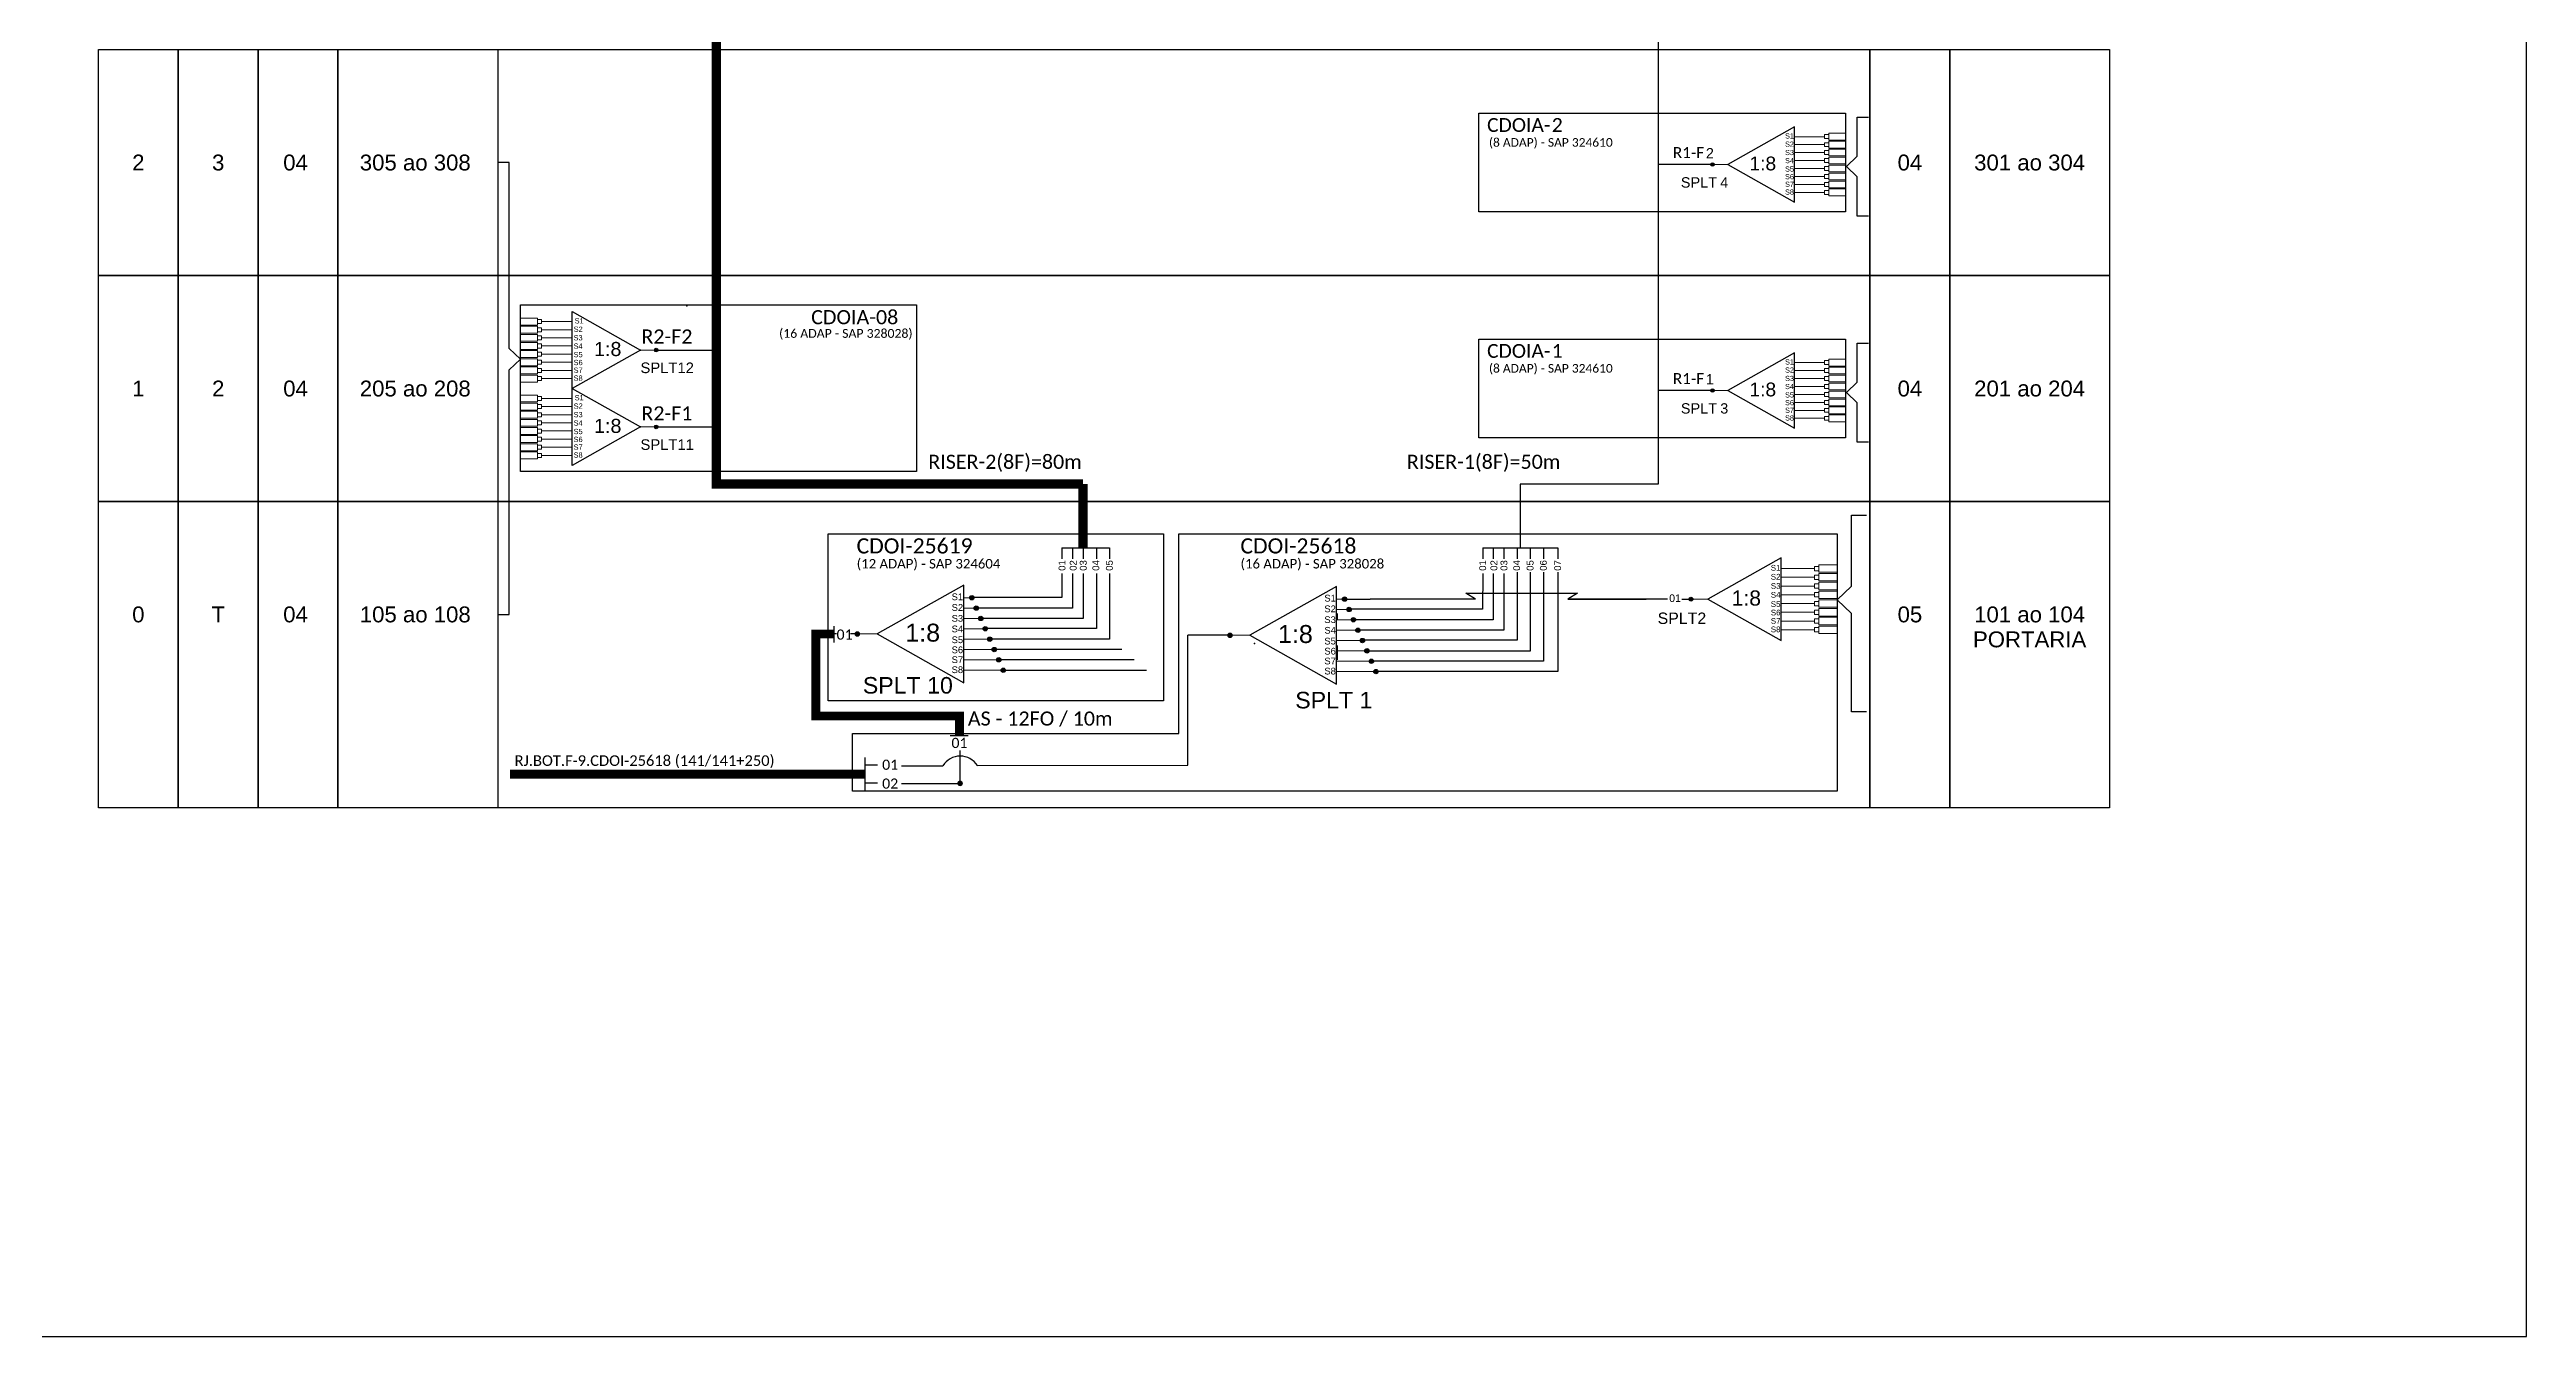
# Model space of a CAD drawing. Extents: x -89 to 749, y 705 to 1299.
# Drawn here: x 468.3 to 749.2, y 705 to 851 of the extents above; entities that cross this region are included whole.
import ezdxf
from ezdxf.enums import TextEntityAlignment as Align

# ---------------------------------------------------------------- set-up
doc = ezdxf.new("R2010")
doc.units = 0
doc.layers.add('10.0-Cartográfico', color=252, linetype='Continuous')
doc.styles.add('ARIAL', font='arial.ttf')
doc.styles.get("Standard").update_dxf_attribs({"font": 'arial.ttf'})
doc.styles.add('WMF-Calibri0', font='calibri.ttf')
doc.linetypes.add('RESERVA', pattern='A,0.5,-0.15,["RESERVA",Standard,S=0.18,R=0,X=0,Y=-0.1],-1.3', length=1.95)

# ---------------------------------------------------------------- blocks, each defined once
blk = doc.blocks.new('SPLITTER_')
blk.add_point((0, 0))
at = {"style": 'ARIAL', "flags": 4}
blk.add_attdef('SPLT', (0, -3.26), '', height=1.5, dxfattribs=at)
blk = doc.blocks.new('SPLT_1-8_SC-APC_ESQ')
at = {"color": 3, "lineweight": 0}
for points in [[(2.41, -3.02), (0, -3.02)], [(2.41, -3.02), (2.41, -4)], [(2.99, -3.51), (7.37, -3.51)], [(2.41, -4), (0, -4)], [(2.41, -4.17), (0, -4.17)], [(2.41, -5.16), (0, -5.16)], [(2.41, -5.32), (0, -5.32)], [(2.41, -6.31), (0, -6.31)], [(2.41, -6.48), (0, -6.48)], [(2.41, -4.17), (2.41, -5.16)], [(2.41, -5.32), (2.41, -6.31)], [(2.41, -6.48), (2.41, -7.46)], [(7.37, -4.66), (2.99, -4.66)], [(7.37, -5.82), (2.99, -5.82)], [(7.37, -6.97), (2.99, -6.97)], [(2.41, -7.46), (0, -7.46)], [(2.41, -7.63), (0, -7.63)], [(2.41, -8.62), (0, -8.62)], [(2.41, -8.78), (0, -8.78)], [(2.41, -9.77), (0, -9.77)], [(2.41, -9.94), (0, -9.94)], [(2.41, -7.63), (2.41, -8.62)], [(2.41, -8.78), (2.41, -9.77)], [(2.41, -9.94), (2.41, -10.92)], [(7.37, -8.12), (2.99, -8.12)], [(7.37, -9.28), (2.99, -9.28)], [(7.37, -10.43), (2.99, -10.43)], [(2.41, -10.92), (0, -10.92)], [(2.41, -11.09), (0, -11.09)], [(2.41, -12.08), (0, -12.08)], [(2.41, -11.09), (2.41, -12.08)], [(7.37, -11.58), (2.99, -11.58)]]:
    blk.add_lwpolyline(points, dxfattribs=at)
for points in [[(2.99, -3.22), (2.41, -3.22), (2.41, -3.8), (2.99, -3.8)], [(2.99, -4.38), (2.41, -4.38), (2.41, -4.95), (2.99, -4.95)], [(2.99, -5.53), (2.41, -5.53), (2.41, -6.1), (2.99, -6.1)], [(2.99, -6.68), (2.41, -6.68), (2.41, -7.26), (2.99, -7.26)], [(2.99, -7.84), (2.41, -7.84), (2.41, -8.41), (2.99, -8.41)], [(2.99, -8.99), (2.41, -8.99), (2.41, -9.56), (2.99, -9.56)], [(2.99, -10.14), (2.41, -10.14), (2.41, -10.72), (2.99, -10.72)], [(2.99, -11.3), (2.41, -11.3), (2.41, -11.87), (2.99, -11.87)]]:
    blk.add_lwpolyline(points, close=True, dxfattribs=at)
at = {"color": 1}
blk.add_lwpolyline([(7.37, -2.1), (17.04, -7.55), (7.37, -13), (7.37, -2.1)], dxfattribs=at)
at = {"color": 1, "lineweight": 0}
blk.add_lwpolyline([(17.04, -7.55), (19.26, -7.55)], dxfattribs=at)
at = {"color": 1, "style": 'ARIAL'}
for s, height, p in [('S1', 0.75, (7.7, -3.78)), ('S3', 0.75, (7.55, -6.18)), ('S4', 0.75, (7.55, -7.36)), ('S2', 0.75, (7.56, -4.97)), ('1:8', 2, (10.45, -8.4)), ('S5', 0.75, (7.55, -8.57)), ('S6', 0.75, (7.55, -9.69)), ('S7', 0.75, (7.55, -10.78)), ('S8', 0.75, (7.55, -11.9))]:
    blk.add_text(s, height=height, dxfattribs=at).set_placement(p)
blk = doc.blocks.new('A$C415C251F')
at = {"color": 3}
blk.add_point((0, 0), dxfattribs=at)
blk = doc.blocks.new('LEG_CDOIA8_C-SPLT_ESQ')
at = {"color": 3, "extrusion": (0, 0, -1), "xscale": -1, "zscale": -1}
blk.add_blockref('A$C415C251F', (0, 0), dxfattribs=at)
at = {"color": 1, "style": 'WMF-Calibri0', "flags": 4}
blk.add_attdef('MODELO', text='', height=1.5, dxfattribs=at).set_placement((22.54, -4.54), align=Align.CENTER)
blk.add_attdef('CDO', (21.44, -2.61), '', height=2, dxfattribs=at)
at = {"style": 'ARIAL', "flags": 4}
blk.add_attdef('SPLITAGEM', text='', height=1.5, dxfattribs=at).set_placement((18.61, -12.59), align=Align.CENTER)
blk = doc.blocks.new('SPLT_1-8_DIV_DIR')
h = blk.add_hatch(color=3)
h.dxf.hatch_style = 1
edge = h.paths.add_edge_path()
edge.add_arc((12.77, 4.04), 0.242, 0, 360)
h = blk.add_hatch(color=3)
h.dxf.hatch_style = 1
edge = h.paths.add_edge_path()
edge.add_arc((13.27, 2.88), 0.242, 0, 360)
h = blk.add_hatch(color=3)
h.dxf.hatch_style = 1
edge = h.paths.add_edge_path()
edge.add_arc((13.77, 1.73), 0.242, 0, 360)
h = blk.add_hatch(color=3)
h.dxf.hatch_style = 1
edge = h.paths.add_edge_path()
edge.add_arc((14.27, 0.58), 0.242, 0, 360)
h = blk.add_hatch(color=3)
h.dxf.hatch_style = 1
edge = h.paths.add_edge_path()
edge.add_arc((14.77, -0.58), 0.242, 0, 360)
h = blk.add_hatch(color=3)
h.dxf.hatch_style = 1
edge = h.paths.add_edge_path()
edge.add_arc((15.27, -1.73), 0.242, 0, 360)
h = blk.add_hatch(color=3)
h.dxf.hatch_style = 1
edge = h.paths.add_edge_path()
edge.add_arc((15.77, -2.88), 0.242, 0, 360)
h = blk.add_hatch(color=3)
h.dxf.hatch_style = 1
edge = h.paths.add_edge_path()
edge.add_arc((16.27, -4.04), 0.242, 0, 360)
at = {"color": 1}
blk.add_lwpolyline([(11.89, 5.45), (2.22, 0), (11.89, -5.45), (11.89, 5.45)], dxfattribs=at)
at = {"color": 7, "lineweight": 0}
for points in [[(12.77, 4.04), (11.89, 4.04)], [(11.89, 2.88), (13.27, 2.88)], [(11.89, 1.73), (13.77, 1.73)], [(11.89, 0.58), (14.27, 0.58)], [(11.89, -0.58), (14.77, -0.58)], [(11.89, -1.73), (15.27, -1.73)], [(11.89, -2.88), (15.77, -2.88)], [(11.89, -4.04), (16.27, -4.04)]]:
    blk.add_lwpolyline(points, dxfattribs=at)
at = {"color": 1, "lineweight": 0}
blk.add_lwpolyline([(2.22, 0), (0, 0)], dxfattribs=at)
at = {"color": 3}
for centre in [(12.77, 4.04), (13.27, 2.88), (13.77, 1.73), (14.27, 0.58), (14.77, -0.58), (15.27, -1.73), (15.77, -2.88), (16.27, -4.04)]:
    blk.add_circle(centre, 0.242, dxfattribs=at)
at = {"color": 1, "style": 'ARIAL'}
for s, height, p in [('S1', 0.75, (10.52, 3.77)), ('S2', 0.75, (10.52, 2.58)), ('1:8', 2, (5.35, -0.85)), ('S3', 0.75, (10.52, 1.37)), ('S4', 0.75, (10.52, 0.19)), ('S5', 0.75, (10.52, -1.02)), ('S6', 0.75, (10.52, -2.14)), ('S7', 0.75, (10.52, -3.24)), ('S8', 0.75, (10.52, -4.36))]:
    blk.add_text(s, height=height, dxfattribs=at).set_placement(p)

msp = doc.modelspace()

# ---------------------------------------------------------------- hatches: boundary and pattern name
h = msp.add_hatch(color=7)
h.dxf.hatch_style = 1
edge = h.paths.add_edge_path()
edge.add_arc((656.91, 837.93), 0.201, 0, 360)
h = msp.add_hatch(color=3)
h.dxf.hatch_style = 1
edge = h.paths.add_edge_path()
edge.add_arc((537.1, 816.89), 0.205, 0, 360)
h = msp.add_hatch(color=7)
h.dxf.hatch_style = 1
edge = h.paths.add_edge_path()
edge.add_arc((656.91, 812.31), 0.201, 0, 360)
h = msp.add_hatch(color=3)
h.dxf.hatch_style = 1
edge = h.paths.add_edge_path()
edge.add_arc((537.1, 808.18), 0.205, 0, 360)
h = msp.add_hatch(color=7)
h.dxf.hatch_style = 1
h.paths.add_polyline_path([(615.42, 788.64, 1), (614.93, 788.64, 1)])
h = msp.add_hatch(color=7)
h.dxf.hatch_style = 1
h.paths.add_polyline_path([(615.93, 787.47, 1), (615.44, 787.47, 1)])
h = msp.add_hatch(color=7)
h.dxf.hatch_style = 1
edge = h.paths.add_edge_path()
edge.add_arc((654.47, 788.64), 0.221, 0, 360)
h = msp.add_hatch(color=3)
h.dxf.hatch_style = 1
edge = h.paths.add_edge_path()
edge.add_arc((559.91, 784.69), 0.321, 0, 360)
h = msp.add_hatch(color=7)
h.dxf.hatch_style = 1
edge = h.paths.add_edge_path()
edge.add_arc((602.19, 784.54), 0.321, 0, 360)
h = msp.add_hatch(color=7)
h.dxf.hatch_style = 1
h.paths.add_polyline_path([(616.44, 786.3, 1), (615.95, 786.3, 1)])
h = msp.add_hatch(color=7)
h.dxf.hatch_style = 1
h.paths.add_polyline_path([(616.95, 785.12, 1), (616.46, 785.12, 1)])
h = msp.add_hatch(color=7)
h.dxf.hatch_style = 1
h.paths.add_polyline_path([(617.46, 783.95, 1), (616.97, 783.95, 1)])
h = msp.add_hatch(color=7)
h.dxf.hatch_style = 1
h.paths.add_polyline_path([(617.97, 782.78, 1), (617.47, 782.78, 1)])
h = msp.add_hatch(color=7)
h.dxf.hatch_style = 1
h.paths.add_polyline_path([(618.47, 781.6, 1), (617.98, 781.6, 1)])
h = msp.add_hatch(color=7)
h.dxf.hatch_style = 1
h.paths.add_polyline_path([(618.98, 780.43, 1), (618.49, 780.43, 1)])
h = msp.add_hatch(color=3)
h.dxf.hatch_style = 1
edge = h.paths.add_edge_path()
edge.add_arc((571.57, 767.75), 0.321, 0, 360)

# ---------------------------------------------------------------- linework, layer by layer
at = {"color": 5}
for p, q in [((650.76, 966.06), (650.76, 801.69)), ((650.76, 801.69), (635.11, 801.69)), ((635.11, 801.69), (635.11, 794.46))]:
    msp.add_line(p, q, dxfattribs=at)
at = {"color": 7}
msp.add_line((615.18, 788.64), (618.1, 788.64), dxfattribs=at)
msp.add_lwpolyline([(-89.32, 705.02), (749.25, 705.02), (749.25, 1299.02), (-89.32, 1299.02), (-89.32, 705.02)])
at = {"color": 6, "const_width": 1.06}
for points in [[(585.53, 801.69), (543.91, 801.69), (543.91, 940.66)], [(585.53, 794.46), (585.53, 801.69)]]:
    msp.add_lwpolyline(points, dxfattribs=at)
for points in [[(473.83, 850.97), (482.89, 850.97), (482.89, 825.35), (473.83, 825.35)], [(482.89, 850.97), (491.95, 850.97), (491.95, 825.35), (482.89, 825.35)], [(491.95, 850.97), (674.78, 850.97), (674.78, 825.35), (491.95, 825.35)], [(491.95, 850.97), (501, 850.97), (501, 825.35), (491.95, 825.35)], [(501, 850.97), (519.12, 850.97), (519.12, 825.35), (501, 825.35)], [(674.78, 850.97), (683.83, 850.97), (683.83, 825.35), (674.78, 825.35)], [(683.83, 850.97), (701.95, 850.97), (701.95, 825.35), (683.83, 825.35)], [(473.83, 825.35), (482.89, 825.35), (482.89, 799.72), (473.83, 799.72)], [(482.89, 825.35), (491.95, 825.35), (491.95, 799.72), (482.89, 799.72)], [(491.95, 825.35), (674.78, 825.35), (674.78, 799.72), (491.95, 799.72)], [(491.95, 825.35), (501, 825.35), (501, 799.72), (491.95, 799.72)], [(501, 825.35), (519.12, 825.35), (519.12, 799.72), (501, 799.72)], [(674.78, 825.35), (683.83, 825.35), (683.83, 799.72), (674.78, 799.72)], [(683.83, 825.35), (701.95, 825.35), (701.95, 799.72), (683.83, 799.72)], [(473.83, 799.72), (482.89, 799.72), (482.89, 764.96), (473.83, 764.96)], [(482.89, 799.72), (491.95, 799.72), (491.95, 764.96), (482.89, 764.96)], [(491.95, 799.72), (674.78, 799.72), (674.78, 764.96), (491.95, 764.96)], [(491.95, 799.72), (501, 799.72), (501, 764.96), (491.95, 764.96)], [(501, 799.72), (519.12, 799.72), (519.12, 764.96), (501, 764.96)], [(674.78, 799.72), (683.83, 799.72), (683.83, 764.96), (674.78, 764.96)], [(683.83, 799.72), (701.95, 799.72), (701.95, 764.96), (683.83, 764.96)]]:
    msp.add_lwpolyline(points, close=True)
at = {"color": 7}
for points in [[(630.43, 843.76), (672.01, 843.76), (672.01, 832.56), (630.43, 832.56)], [(630.43, 818.14), (672.01, 818.14), (672.01, 806.93), (630.43, 806.93)]]:
    msp.add_lwpolyline(points, close=True, dxfattribs=at)
at = {"color": 3}
for points in [[(674.62, 832.09), (673.33, 832.09), (673.32, 836.52), (672.1, 837.7), (673.32, 838.88), (673.32, 843.29), (674.62, 843.29)], [(520.44, 817.05), (520.44, 838.16), (519.12, 838.16)], [(674.62, 806.46), (673.33, 806.46), (673.32, 810.89), (672.1, 812.07), (673.32, 813.25), (673.32, 817.67), (674.62, 817.67)], [(519.12, 786.91), (520.44, 786.91), (520.44, 814.64), (521.69, 815.85), (520.44, 817.05), (520.44, 817.05)], [(674.39, 775.86), (672.68, 775.86), (672.68, 787.01), (671.06, 788.57), (672.68, 790.13), (672.67, 798.17), (674.38, 798.17)]]:
    msp.add_lwpolyline(points, dxfattribs=at)
at = {"color": 7}
for points in [[(666.22, 842.2), (658.65, 837.93), (666.22, 833.67), (666.22, 842.2)], [(656.91, 837.93), (650.76, 837.93)], [(666.22, 816.57), (658.65, 812.31), (666.22, 808.04), (666.22, 816.57)], [(656.91, 812.31), (650.76, 812.31)], [(630.85, 794.46), (630.85, 793.23)], [(632.05, 794.46), (632.05, 793.23)], [(633.25, 794.46), (633.25, 793.23)], [(634.75, 794.46), (634.75, 793.21)], [(636.25, 794.46), (636.25, 793.22)], [(637.75, 794.46), (637.75, 793.21)], [(639.37, 794.46), (639.37, 793.21)], [(664.71, 793.33), (656.39, 788.64), (664.71, 783.95), (664.71, 793.33)], [(614.28, 790.08), (604.45, 784.54), (614.28, 778.99), (614.28, 790.08)], [(630.85, 791.55), (630.84, 787.51), (615.93, 787.51)], [(632.05, 791.55), (632.05, 786.3), (616.44, 786.3)], [(633.25, 791.55), (633.25, 785.13), (616.95, 785.13)], [(634.75, 791.7), (634.75, 783.98), (617.46, 783.98)], [(636.25, 791.7), (636.25, 782.76), (617.97, 782.76)], [(637.75, 791.7), (637.75, 781.59), (618.47, 781.59)], [(639.37, 791.7), (639.37, 780.43), (618.98, 780.43)], [(614.33, 787.02), (614.33, 786.33)], [(614.93, 788.68), (614.93, 788.68)], [(630.05, 788.64), (618.1, 788.64)], [(630.05, 788.64), (628.94, 789.31), (641.59, 789.31), (640.5, 788.64)], [(651.82, 788.64), (640.5, 788.64), (640.5, 788.64), (649.39, 788.64)], [(653.44, 788.64), (654.47, 788.64)], [(614.33, 783.39), (614.33, 781.77)], [(562.19, 769.8), (560.8, 769.8)]]:
    msp.add_lwpolyline(points, dxfattribs=at)
at = {"color": 7, "lineweight": 0}
for points in [[(669.64, 841.09), (666.22, 841.09)], [(666.22, 840.19), (669.64, 840.19)], [(670.1, 841.48), (670.1, 840.71)], [(670.1, 841.48), (671.99, 841.48)], [(670.1, 840.71), (671.99, 840.71)], [(670.1, 840.58), (670.1, 839.8)], [(670.1, 840.58), (671.99, 840.58)], [(658.65, 837.93), (656.91, 837.93)], [(666.22, 839.29), (669.64, 839.29)], [(666.22, 838.38), (669.64, 838.38)], [(666.22, 837.48), (669.64, 837.48)], [(670.1, 839.8), (671.99, 839.8)], [(670.1, 839.67), (670.1, 838.9)], [(670.1, 839.67), (671.99, 839.67)], [(670.1, 838.9), (671.99, 838.9)], [(670.1, 838.77), (670.1, 838)], [(670.1, 838.77), (671.99, 838.77)], [(670.1, 838), (671.99, 838)], [(670.1, 837.87), (670.1, 837.1)], [(670.1, 837.87), (671.99, 837.87)], [(666.22, 836.58), (669.64, 836.58)], [(666.22, 835.68), (669.64, 835.68)], [(666.22, 834.77), (669.64, 834.77)], [(670.1, 837.1), (671.99, 837.1)], [(670.1, 836.97), (670.1, 836.19)], [(670.1, 836.97), (671.99, 836.97)], [(670.1, 836.19), (671.99, 836.19)], [(670.1, 836.06), (670.1, 835.29)], [(670.1, 836.06), (671.99, 836.06)], [(670.1, 835.29), (671.99, 835.29)], [(670.1, 835.16), (670.1, 834.39)], [(670.1, 835.16), (671.99, 835.16)], [(670.1, 834.39), (671.99, 834.39)], [(669.64, 815.47), (666.22, 815.47)], [(670.1, 815.85), (670.1, 815.08)], [(670.1, 815.85), (671.99, 815.85)], [(670.1, 815.08), (671.99, 815.08)], [(670.1, 814.95), (670.1, 814.18)], [(670.1, 814.95), (671.99, 814.95)], [(658.65, 812.31), (656.91, 812.31)], [(666.22, 814.56), (669.64, 814.56)], [(666.22, 813.66), (669.64, 813.66)], [(666.22, 812.76), (669.64, 812.76)], [(670.1, 814.18), (671.99, 814.18)], [(670.1, 814.05), (670.1, 813.28)], [(670.1, 814.05), (671.99, 814.05)], [(670.1, 813.28), (671.99, 813.28)], [(670.1, 813.14), (670.1, 812.37)], [(670.1, 813.14), (671.99, 813.14)], [(670.1, 812.37), (671.99, 812.37)], [(670.1, 812.24), (670.1, 811.47)], [(670.1, 812.24), (671.99, 812.24)], [(666.22, 811.86), (669.64, 811.86)], [(666.22, 810.95), (669.64, 810.95)], [(666.22, 810.05), (669.64, 810.05)], [(670.1, 811.47), (671.99, 811.47)], [(670.1, 811.34), (670.1, 810.57)], [(670.1, 811.34), (671.99, 811.34)], [(670.1, 810.57), (671.99, 810.57)], [(670.1, 810.44), (670.1, 809.67)], [(670.1, 810.44), (671.99, 810.44)], [(670.1, 809.67), (671.99, 809.67)], [(670.1, 809.54), (670.1, 808.76)], [(670.1, 809.54), (671.99, 809.54)], [(666.22, 809.15), (669.64, 809.15)], [(670.1, 808.76), (671.99, 808.76)], [(668.98, 792.54), (668.98, 791.69)], [(668.98, 792.54), (671.06, 792.54)], [(668.48, 792.12), (664.71, 792.12)], [(664.71, 791.12), (668.48, 791.12)], [(664.71, 790.13), (668.48, 790.13)], [(668.98, 791.69), (671.06, 791.69)], [(668.98, 791.55), (668.98, 790.7)], [(668.98, 791.55), (671.06, 791.55)], [(668.98, 790.7), (671.06, 790.7)], [(668.98, 790.56), (668.98, 789.71)], [(668.98, 790.56), (671.06, 790.56)], [(668.98, 789.71), (671.06, 789.71)], [(668.98, 789.56), (668.98, 788.71)], [(668.98, 789.56), (671.06, 789.56)], [(615.18, 788.64), (614.28, 788.64)], [(614.28, 787.47), (615.69, 787.47)], [(656.39, 788.64), (654.47, 788.64)], [(664.71, 789.14), (668.48, 789.14)], [(664.71, 788.15), (668.48, 788.15)], [(664.71, 787.15), (668.48, 787.15)], [(668.98, 788.71), (671.06, 788.71)], [(668.98, 788.57), (668.98, 787.72)], [(668.98, 788.57), (671.06, 788.57)], [(668.98, 787.72), (671.06, 787.72)], [(668.98, 787.58), (668.98, 786.73)], [(668.98, 787.58), (671.06, 787.58)], [(668.98, 786.73), (671.06, 786.73)], [(604.45, 784.54), (602.19, 784.54)], [(614.28, 786.3), (616.19, 786.3)], [(614.28, 785.12), (616.7, 785.12)], [(614.28, 783.95), (617.21, 783.95)], [(664.71, 786.16), (668.48, 786.16)], [(664.71, 785.17), (668.48, 785.17)], [(668.98, 786.59), (668.98, 785.74)], [(668.98, 786.59), (671.06, 786.59)], [(668.98, 785.74), (671.06, 785.74)], [(668.98, 785.59), (668.98, 784.74)], [(668.98, 785.59), (671.06, 785.59)], [(668.98, 784.74), (671.06, 784.74)], [(614.28, 782.78), (617.72, 782.78)], [(614.28, 781.6), (618.23, 781.6)], [(614.28, 780.43), (618.74, 780.43)]]:
    msp.add_lwpolyline(points, dxfattribs=at)
for points in [[(669.64, 841.32), (670.1, 841.32), (670.1, 840.87), (669.64, 840.87)], [(669.64, 840.41), (670.1, 840.41), (670.1, 839.96), (669.64, 839.96)], [(669.64, 839.51), (670.1, 839.51), (670.1, 839.06), (669.64, 839.06)], [(669.64, 838.61), (670.1, 838.61), (670.1, 838.16), (669.64, 838.16)], [(669.64, 837.71), (670.1, 837.71), (670.1, 837.26), (669.64, 837.26)], [(669.64, 836.8), (670.1, 836.8), (670.1, 836.36), (669.64, 836.36)], [(669.64, 835.9), (670.1, 835.9), (670.1, 835.45), (669.64, 835.45)], [(669.64, 835), (670.1, 835), (670.1, 834.55), (669.64, 834.55)], [(669.64, 815.69), (670.1, 815.69), (670.1, 815.24), (669.64, 815.24)], [(669.64, 814.79), (670.1, 814.79), (670.1, 814.34), (669.64, 814.34)], [(669.64, 813.89), (670.1, 813.89), (670.1, 813.44), (669.64, 813.44)], [(669.64, 812.98), (670.1, 812.98), (670.1, 812.53), (669.64, 812.53)], [(669.64, 812.08), (670.1, 812.08), (670.1, 811.63), (669.64, 811.63)], [(669.64, 811.18), (670.1, 811.18), (670.1, 810.73), (669.64, 810.73)], [(669.64, 810.28), (670.1, 810.28), (670.1, 809.83), (669.64, 809.83)], [(669.64, 809.37), (670.1, 809.37), (670.1, 808.93), (669.64, 808.93)], [(668.48, 792.36), (668.98, 792.36), (668.98, 791.87), (668.48, 791.87)], [(668.48, 791.37), (668.98, 791.37), (668.98, 790.88), (668.48, 790.88)], [(668.48, 790.38), (668.98, 790.38), (668.98, 789.88), (668.48, 789.88)], [(668.48, 789.38), (668.98, 789.38), (668.98, 788.89), (668.48, 788.89)], [(668.48, 788.39), (668.98, 788.39), (668.98, 787.9), (668.48, 787.9)], [(668.48, 787.4), (668.98, 787.4), (668.98, 786.91), (668.48, 786.91)], [(668.48, 786.41), (668.98, 786.41), (668.98, 785.91), (668.48, 785.91)], [(668.48, 785.41), (668.98, 785.41), (668.98, 784.92), (668.48, 784.92)]]:
    msp.add_lwpolyline(points, close=True, dxfattribs=at)
at = {"color": 1}
for points in [[(521.69, 822.01), (566.64, 822.01), (566.64, 803.12), (521.69, 803.12)], [(556.59, 777.11), (556.59, 796.04), (594.65, 796.04), (594.65, 777.11), (556.59, 777.11)]]:
    msp.add_lwpolyline(points, close=True, dxfattribs=at)
at = {"color": 6}
for points in [[(537.1, 816.89), (543.91, 816.89)], [(537.1, 808.18), (543.91, 808.18)], [(583.13, 794.46), (583.13, 793.23)], [(583.13, 794.46), (588.53, 794.46)], [(584.33, 794.46), (584.33, 793.23)], [(585.53, 794.46), (585.53, 793.23)], [(587.03, 794.46), (587.03, 793.21)], [(588.53, 794.46), (588.53, 793.22)], [(583.13, 791.55), (583.13, 788.84), (573.14, 788.84)], [(584.33, 791.55), (584.33, 787.63), (573.65, 787.63)], [(585.53, 791.55), (585.53, 786.46), (574.16, 786.46)], [(587.03, 791.55), (587.03, 785.31), (574.67, 785.31)], [(588.53, 791.55), (588.53, 784.1), (575.18, 784.1)], [(571.57, 767.75), (571.57, 771.49)]]:
    msp.add_lwpolyline(points, dxfattribs=at)
at = {"color": 5}
for points in [[(596.39, 796.04), (671.05, 796.04), (671.05, 766.85), (559.38, 766.85), (559.38, 773.4), (596.39, 773.4), (596.39, 796.04)], [(630.85, 794.46), (639.37, 794.46)], [(560.8, 766.92), (560.8, 770.67)]]:
    msp.add_lwpolyline(points, dxfattribs=at)
at = {"color": 1, "const_width": 1}
msp.add_lwpolyline([(571.51, 773.18), (571.51, 775.38), (555.21, 775.38), (555.21, 784.69), (557.24, 784.69)], dxfattribs=at)
at = {"color": 1, "ltscale": 0.5}
for points in [[(557.24, 785.58), (557.24, 783.72)], [(557.55, 784.69), (557.24, 784.69)], [(559.91, 784.69), (559.13, 784.69)]]:
    msp.add_lwpolyline(points, dxfattribs=at)
at = {"ltscale": 0.5}
for points in [[(573.52, 769.76), (597.4, 769.8), (597.4, 784.54)], [(602.19, 784.54), (597.4, 784.54)], [(564.94, 769.75), (569.62, 769.75)]]:
    msp.add_lwpolyline(points, dxfattribs=at)
at = {"color": 8, "linetype": 'RESERVA'}
for points in [[(591.3, 781.76), (576.2, 781.76)], [(576.46, 780.59), (592.7, 780.59)]]:
    msp.add_lwpolyline(points, dxfattribs=at)
at = {"color": 6, "ltscale": 0.5}
msp.add_lwpolyline([(570.43, 773.18), (572.5, 773.18)], dxfattribs=at)
at = {"color": 5, "const_width": 1}
msp.add_lwpolyline([(520.52, 768.8), (560.8, 768.79)], dxfattribs=at)
at = {"color": 2}
for points in [[(562.19, 767.79), (560.8, 767.79)], [(564.94, 767.74), (571.57, 767.75)]]:
    msp.add_lwpolyline(points, dxfattribs=at)
at = {"color": 7}
for centre, radius in [((656.91, 837.93), 0.201), ((656.91, 812.31), 0.201), ((615.18, 788.64), 0.246), ((615.69, 787.47), 0.246), ((654.47, 788.64), 0.221), ((616.19, 786.3), 0.246), ((616.7, 785.12), 0.246), ((617.21, 783.95), 0.246), ((617.72, 782.78), 0.246), ((618.23, 781.6), 0.246), ((618.74, 780.43), 0.246)]:
    msp.add_circle(centre, radius, dxfattribs=at)
at = {"color": 3}
for centre in [(537.1, 816.89), (537.1, 808.18)]:
    msp.add_circle(centre, 0.205, dxfattribs=at)
at = {"ltscale": 0.5}
msp.add_arc((571.58, 768.54), 2.3, 31.957, 148.2235, dxfattribs=at)
for p in [(473.83, 825.35), (473.83, 799.72)]:
    msp.add_point(p)
at = {"color": 7}
msp.add_point((604.97, 783.6), dxfattribs=at)
at = {"layer": '10.0-Cartográfico', "color": 8, "linetype": 'RESERVA'}
msp.add_lwpolyline([(589.92, 782.92), (575.69, 782.92)], dxfattribs=at)

# ---------------------------------------------------------------- block references
for name, p, xscale, yscale, zscale in [('SPLT_1-8_SC-APC_ESQ', (521.69, 822.93), 0.8000000000001819, 0.8000000000001819, 0.8), ('SPLT_1-8_SC-APC_ESQ', (521.69, 814.21), 0.8000000000001819, 0.8000000000001819, 0.8), ('SPLT_1-8_DIV_DIR', (559.91, 784.69), 1.017391304347826, 1.017391304347826, 1.017391304347826)]:
    msp.add_blockref(name, p, dxfattribs=dict(xscale=xscale, yscale=yscale, zscale=zscale))
at = {"color": 3}
ref = msp.add_blockref('LEG_CDOIA8_C-SPLT_ESQ', (540.57, 821.91), dxfattribs=dict(at, xscale=0.8000000000001819, yscale=0.8000000000001819, zscale=0.8))
ref.add_attrib('CDO', 'CDOIA-08', (554.68, 819.82), dxfattribs={"color": 1, "height": 1.6, "style": 'WMF-Calibri0'})
ref.add_attrib('MODELO', '(16 ADAP - SAP 328028)', dxfattribs={"color": 1, "height": 1, "style": 'WMF-Calibri0'}).set_placement((558.61, 818.28), align=Align.CENTER)
ref = msp.add_blockref('SPLITTER_', (535.32, 816.89), dxfattribs=dict(xscale=0.8000000000001819, yscale=0.8000000000001819, zscale=0.8))
ref.add_attrib('SPLT', 'SPLT12', (535.32, 814.28), dxfattribs={"height": 1.2, "style": 'ARIAL'})
ref = msp.add_blockref('SPLITTER_', (535.32, 808.18), dxfattribs=dict(xscale=0.8000000000001819, yscale=0.8000000000001819, zscale=0.8))
ref.add_attrib('SPLT', 'SPLT11', (535.32, 805.57), dxfattribs={"height": 1.2, "style": 'ARIAL'})

# ---------------------------------------------------------------- texts
at = {"color": 7}
for s, height, style, p in [('CDOIA-', 1.565, 'WMF-Calibri0', (631.35, 841.63)), ('2', 1.57, 'WMF-Calibri0', (638.69, 841.63)), ('S1', 0.587, 'ARIAL', (665.15, 840.88)), ('S2', 0.587, 'ARIAL', (665.15, 839.95)), ('R1-F', 1.252, 'WMF-Calibri0', (652.42, 838.66)), ('1:8', 1.565, 'ARIAL', (661.1, 837.27)), ('S3', 0.587, 'ARIAL', (665.15, 839)), ('S4', 0.587, 'ARIAL', (665.15, 838.08)), ('S5', 0.587, 'ARIAL', (665.15, 837.13)), ('S6', 0.587, 'ARIAL', (665.15, 836.26)), ('S7', 0.587, 'ARIAL', (665.15, 835.4)), ('S8', 0.587, 'ARIAL', (665.15, 834.52)), ('CDOIA-', 1.565, 'WMF-Calibri0', (631.35, 816.01)), ('1', 1.57, 'WMF-Calibri0', (638.69, 816.01)), ('S1', 0.587, 'ARIAL', (665.15, 815.25)), ('S2', 0.587, 'ARIAL', (665.15, 814.33)), ('R1-F', 1.252, 'WMF-Calibri0', (652.42, 813.03)), ('1:8', 1.565, 'ARIAL', (661.1, 811.64)), ('S3', 0.587, 'ARIAL', (665.15, 813.38)), ('S4', 0.587, 'ARIAL', (665.15, 812.46)), ('S5', 0.587, 'ARIAL', (665.15, 811.51)), ('S6', 0.587, 'ARIAL', (665.15, 810.63)), ('S7', 0.587, 'ARIAL', (665.15, 809.77)), ('S8', 0.587, 'ARIAL', (665.15, 808.9)), ('S1', 0.646, 'ARIAL', (663.53, 791.88)), ('1:8', 1.722, 'ARIAL', (659.08, 787.91)), ('S2', 0.646, 'ARIAL', (663.53, 790.86)), ('S3', 0.646, 'ARIAL', (663.53, 789.82)), ('S1', 0.763, 'ARIAL', (612.89, 788.37)), ('S2', 0.763, 'ARIAL', (612.89, 787.16)), ('S3', 0.763, 'ARIAL', (612.89, 785.93)), ('S4', 0.646, 'ARIAL', (663.53, 788.81)), ('S5', 0.646, 'ARIAL', (663.53, 787.76)), ('S6', 0.646, 'ARIAL', (663.53, 786.8)), ('1:8', 2.035, 'ARIAL', (607.63, 783.67)), ('S4', 0.763, 'ARIAL', (612.89, 784.73)), ('S5', 0.763, 'ARIAL', (612.89, 783.5)), ('S7', 0.646, 'ARIAL', (663.53, 785.85)), ('S8', 0.646, 'ARIAL', (663.53, 784.89)), ('S6', 0.763, 'ARIAL', (612.89, 782.36)), ('S7', 0.763, 'ARIAL', (612.89, 781.24)), ('SPLT 10', 1.878, 'ARIAL', (560.54, 777.93)), ('S8', 0.763, 'ARIAL', (612.89, 780.1)), ('SPLT 1', 1.878, 'ARIAL', (609.59, 776.25))]:
    msp.add_text(s, height=height, dxfattribs=dict(at, style=style)).set_placement(p)
for s, height, style, p in [('(8 ADAP) - SAP 324610', 0.9783, 'WMF-Calibri0', (638.58, 839.95)), ('2', 1.17, 'ARIAL', (656.62, 838.63)), ('SPLT', 1.174, 'ARIAL', (655.38, 835.32)), ('4', 1.17, 'ARIAL', (658.25, 835.32)), ('(8 ADAP) - SAP 324610', 0.9783, 'WMF-Calibri0', (638.58, 814.33)), ('1', 1.17, 'ARIAL', (656.62, 813)), ('SPLT', 1.174, 'ARIAL', (655.38, 809.69)), ('3', 1.17, 'ARIAL', (658.25, 809.69)), ('SPLT2', 1.291, 'ARIAL', (653.45, 785.83))]:
    msp.add_text(s, height=height, dxfattribs=dict(at, style=style)).set_placement(p, align=Align.CENTER)
at = {"style": 'ARIAL'}
for s, p in [('2', (478.36, 838.16)), ('3', (487.42, 838.16)), ('04', (496.19, 838.16)), ('305 ao 308', (509.77, 838.16)), ('04', (679.31, 838.16)), ('301 ao 304', (692.89, 838.16)), ('1', (478.36, 812.53)), ('2', (487.42, 812.53)), ('04', (496.19, 812.53)), ('205 ao 208', (509.77, 812.53)), ('04', (679.31, 812.53)), ('201 ao 204', (692.89, 812.53)), ('0', (478.36, 786.91)), ('T', (487.42, 786.91)), ('04', (496.19, 786.91)), ('105 ao 108', (509.77, 786.91)), ('05', (679.31, 786.91)), ('101 ao 104', (692.89, 786.91)), ('PORTARIA', (692.89, 784.08))]:
    msp.add_text(s, height=1.8, dxfattribs=at).set_placement(p, align=Align.MIDDLE_CENTER)
at = {"color": 6, "style": 'WMF-Calibri0'}
for s, p in [('R2-F2', (535.42, 817.63)), ('R2-F1', (535.42, 808.91)), ('RISER-2(8F)=80m', (567.96, 803.42))]:
    msp.add_text(s, height=1.6, dxfattribs=at).set_placement(p)
at = {"color": 5, "style": 'WMF-Calibri0'}
for s, height, p in [('RISER-1(8F)=50m', 1.6, (622.25, 803.42)), ('CDOI-25618', 1.722, (603.37, 793.82))]:
    msp.add_text(s, height=height, dxfattribs=at).set_placement(p)
at = {"color": 1, "style": 'WMF-Calibri0'}
for s, height, p in [('CDOI-25619', 1.722, (559.83, 793.82)), ('AS - 12FO / 10m', 1.6, (572.45, 774.3)), ('RJ.BOT.F-9.CDOI-25618 (141/141+250)', 1.2, (521.04, 769.73))]:
    msp.add_text(s, height=height, dxfattribs=at).set_placement(p)
msp.add_text('(12 ADAP) - SAP 324604', height=1.0761, dxfattribs=at).set_placement((567.99, 792.12), align=Align.CENTER)
at = {"style": 'ARIAL'}
for s, p in [('01', (583.13, 792.46)), ('02', (584.4, 792.46)), ('03', (585.54, 792.46)), ('04', (586.97, 792.46)), ('05', (588.5, 792.46)), ('01', (630.85, 792.46)), ('02', (632.12, 792.46)), ('03', (633.26, 792.46)), ('04', (634.7, 792.46)), ('05', (636.23, 792.46)), ('06', (637.73, 792.46)), ('07', (639.35, 792.46))]:
    msp.add_text(s, height=0.776, rotation=90, dxfattribs=at).set_placement(p, align=Align.MIDDLE_CENTER)
at = {"color": 5, "style": 'WMF-Calibri0'}
msp.add_text('(16 ADAP) - SAP 328028', height=1.0761, dxfattribs=at).set_placement((611.53, 792.12), align=Align.CENTER)
at = {"color": 7, "style": 'ARIAL'}
msp.add_text('01', height=0.861, dxfattribs=at).set_placement((652.67, 788.75), align=Align.MIDDLE_CENTER)
at = {"style": 'WMF-Calibri0'}
for s, p in [('01', (557.56, 784.05)), ('01', (570.59, 771.76)), ('01', (562.73, 769.29)), ('02', (562.73, 767.15))]:
    msp.add_text(s, height=1.151, dxfattribs=at).set_placement(p)

doc.saveas('drawing.dxf')
